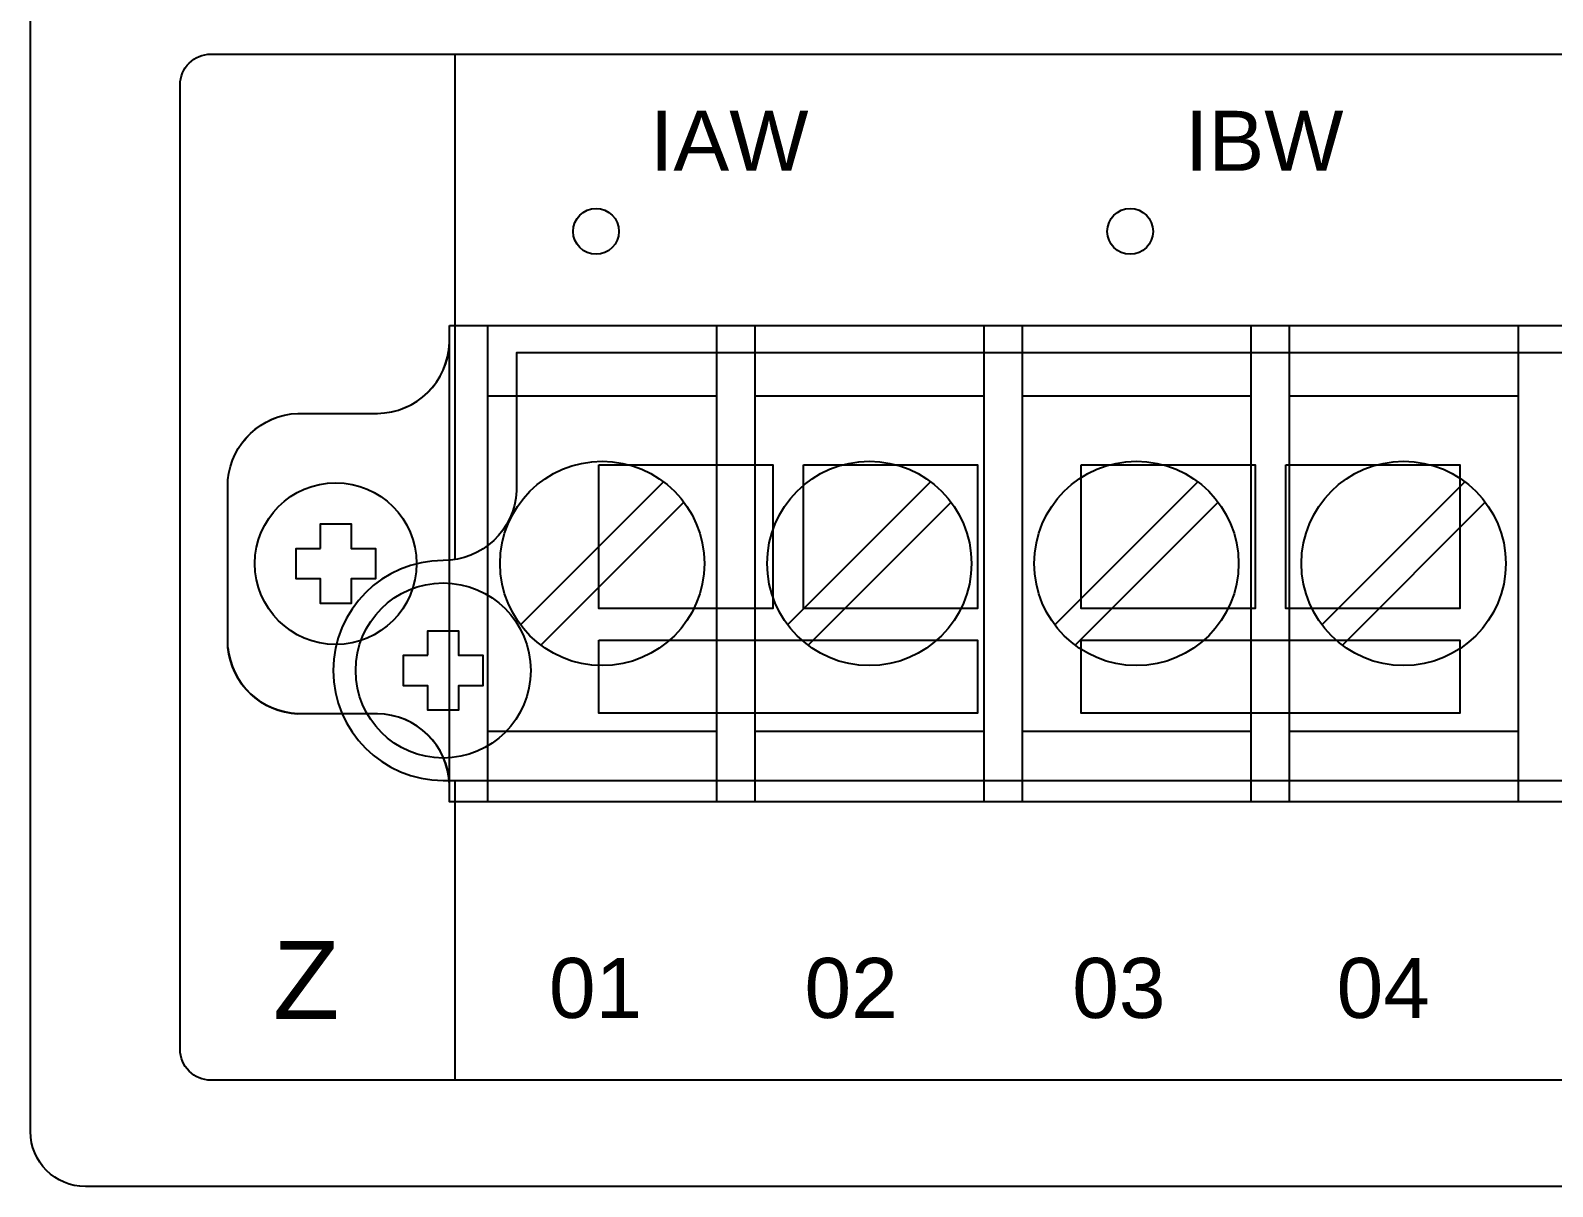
# Model space of a CAD drawing. Extents: x 1 to 47, y 1 to 35.
# Drawn here: x 26.662 to 29.155, y 10.388 to 12.281 of the extents above; entities that cross this region are included whole.
import ezdxf

# ---------------------------------------------------------------- set-up
doc = ezdxf.new("R2010")
doc.units = 0
doc.header["$MEASUREMENT"] = 0
for name, color, linetype in [('1_01__1-X__SCREW-TERMINAL_', 7, 'CONTINUOUS'), ('1_02__2-X__CONNECTORIZED_R', 7, 'CONTINUOUS'), ('1_03__1-1__SCREW-TERMINAL_', 7, 'CONTINUOUS'), ('1_04__2-1__CONNECTORIZED_R', 7, 'CONTINUOUS'), ('7_00______DWG_', 7, 'CONTINUOUS')]:
    doc.layers.add(name, color=color, linetype=linetype)
doc.styles.add('ARIAL', font='arial.ttf')

msp = doc.modelspace()

# ---------------------------------------------------------------- linework, layer by layer
at = {"layer": '1_01__1-X__SCREW-TERMINAL_'}
for points in [[(39.6685, 11.0148), (39.6685, 10.6118, -0.414214), (39.6185, 10.5618), (26.9572, 10.5618, -0.414214), (26.9072, 10.6118), (26.9072, 12.1918, -0.414214), (26.9572, 12.2418), (39.6185, 12.2418, -0.414214), (39.6685, 12.1918), (39.6685, 11.2199)], [(27.348, 11.0457, 0.403969), (27.23, 11.1616), (27.0999, 11.1617, -0.374201), (26.9853, 11.2704), (26.9853, 11.5449, -0.374201), (27.0999, 11.6536), (27.23, 11.6536, 0.403969), (27.348, 11.7695)]]:
    msp.add_lwpolyline(points, format="xyb", dxfattribs=at)
for points in [[(27.3572, 12.2418), (27.3572, 11.7976)], [(27.4107, 11.7976), (27.4107, 11.0176)], [(27.7857, 11.7976), (27.7857, 11.0176)], [(27.8483, 11.7976), (27.8483, 11.0176)], [(28.2233, 11.7976), (28.2233, 11.0176)], [(28.2858, 11.7976), (28.2858, 11.0176)], [(28.6608, 11.7976), (28.6608, 11.0176)], [(28.7233, 11.7976), (28.7233, 11.0176)], [(29.0983, 11.7976), (29.0983, 11.0176)], [(27.4107, 11.6825), (27.7857, 11.6825)], [(27.8483, 11.6825), (28.2233, 11.6825)], [(28.2858, 11.6825), (28.6608, 11.6825)], [(28.7233, 11.6825), (29.0983, 11.6825)], [(27.6987, 11.5416), (27.4645, 11.3074)], [(28.1362, 11.5416), (27.902, 11.3074)], [(28.5736, 11.5416), (28.3394, 11.3074)], [(29.0111, 11.5416), (28.7769, 11.3074)], [(27.7321, 11.5082), (27.4979, 11.274)], [(28.1696, 11.5082), (27.9355, 11.274)], [(28.607, 11.5082), (28.3728, 11.274)], [(29.0445, 11.5082), (28.8104, 11.274)], [(27.7857, 11.1327), (27.4107, 11.1327)], [(28.2233, 11.1327), (27.8483, 11.1327)], [(28.6608, 11.1327), (28.2858, 11.1327)], [(29.0983, 11.1327), (28.7233, 11.1327)], [(27.3572, 11.0176), (27.3572, 10.5618)]]:
    msp.add_lwpolyline(points, dxfattribs=at)
for points in [[(27.3482, 11.7976), (30.0357, 11.7976), (30.0357, 11.0176), (27.3482, 11.0176)], [(27.137, 11.4324), (27.137, 11.4727), (27.187, 11.4727), (27.187, 11.4324), (27.2271, 11.4324), (27.2271, 11.3825), (27.187, 11.3825), (27.187, 11.3425), (27.137, 11.3425), (27.137, 11.3825), (27.0969, 11.3825), (27.0969, 11.4324)]]:
    msp.add_lwpolyline(points, close=True, dxfattribs=at)
for centre, radius in [((27.5983, 11.4078), 0.1673), ((28.0358, 11.4078), 0.1673), ((28.4732, 11.4078), 0.1673), ((28.9107, 11.4078), 0.1673), ((27.162, 11.4076), 0.1324)]:
    msp.add_circle(centre, radius, dxfattribs=at)
at = {"layer": '1_02__2-X__CONNECTORIZED_R'}
for points in [[(27.3572, 12.2418), (27.3572, 11.4142)], [(27.3572, 11.0526), (27.3572, 10.5618)]]:
    msp.add_lwpolyline(points, dxfattribs=at)
msp.add_lwpolyline([(27.338, 11.4126, 1), (27.338, 11.0526), (29.928, 11.0524), (29.928, 11.2787, -0.405199), (30.0479, 11.3926, 0.999995), (30.0479, 11.7527), (27.458, 11.7525), (27.458, 11.5265, -0.399232)], format="xyb", close=True, dxfattribs=at)
for points in [[(27.5929, 11.5691), (27.8779, 11.5691), (27.8779, 11.3341), (27.5929, 11.3341)], [(27.9279, 11.5691), (28.2129, 11.5691), (28.2129, 11.3341), (27.9279, 11.3341)], [(28.3829, 11.5691), (28.6679, 11.5691), (28.6679, 11.3341), (28.3829, 11.3341)], [(28.7179, 11.5691), (29.0029, 11.5691), (29.0029, 11.3341), (28.7179, 11.3341)], [(27.313, 11.2578), (27.313, 11.2977), (27.363, 11.2977), (27.363, 11.2578), (27.4031, 11.2578), (27.4031, 11.2075), (27.363, 11.2075), (27.363, 11.1675), (27.313, 11.1675), (27.313, 11.2075), (27.2729, 11.2075), (27.2729, 11.2578), (27.313, 11.2578)], [(27.5929, 11.2825), (28.2129, 11.2825), (28.2129, 11.1625), (27.5929, 11.1625)], [(28.3829, 11.2825), (29.0029, 11.2825), (29.0029, 11.1625), (28.3829, 11.1625)]]:
    msp.add_lwpolyline(points, close=True, dxfattribs=at)
msp.add_circle((27.338, 11.2326), 0.1433, dxfattribs=at)
at = {"layer": '1_03__1-1__SCREW-TERMINAL_'}
for points in [[(27.3572, 12.2418), (27.3572, 11.7976)], [(27.4107, 11.7976), (27.4107, 11.0176)], [(27.7857, 11.7976), (27.7857, 11.0176)], [(27.8483, 11.7976), (27.8483, 11.0176)], [(28.2233, 11.7976), (28.2233, 11.0176)], [(28.2858, 11.7976), (28.2858, 11.0176)], [(28.6608, 11.7976), (28.6608, 11.0176)], [(28.7233, 11.7976), (28.7233, 11.0176)], [(29.0983, 11.7976), (29.0983, 11.0176)], [(27.4107, 11.6825), (27.7857, 11.6825)], [(27.8483, 11.6825), (28.2233, 11.6825)], [(28.2858, 11.6825), (28.6608, 11.6825)], [(28.7233, 11.6825), (29.0983, 11.6825)], [(27.6987, 11.5416), (27.4645, 11.3074)], [(28.1362, 11.5416), (27.902, 11.3074)], [(28.5736, 11.5416), (28.3394, 11.3074)], [(29.0111, 11.5416), (28.7769, 11.3074)], [(27.7321, 11.5082), (27.4979, 11.274)], [(28.1696, 11.5082), (27.9355, 11.274)], [(28.607, 11.5082), (28.3728, 11.274)], [(29.0445, 11.5082), (28.8104, 11.274)], [(27.7857, 11.1327), (27.4107, 11.1327)], [(28.2233, 11.1327), (27.8483, 11.1327)], [(28.6608, 11.1327), (28.2858, 11.1327)], [(29.0983, 11.1327), (28.7233, 11.1327)], [(27.3572, 11.0176), (27.3572, 10.5618)]]:
    msp.add_lwpolyline(points, dxfattribs=at)
for points in [[(27.3482, 11.7976), (30.0357, 11.7976), (30.0357, 11.0176), (27.3482, 11.0176)], [(27.137, 11.4324), (27.137, 11.4727), (27.187, 11.4727), (27.187, 11.4324), (27.2271, 11.4324), (27.2271, 11.3825), (27.187, 11.3825), (27.187, 11.3425), (27.137, 11.3425), (27.137, 11.3825), (27.0969, 11.3825), (27.0969, 11.4324)]]:
    msp.add_lwpolyline(points, close=True, dxfattribs=at)
for points in [[(26.9854, 11.2704), (26.9854, 11.5449, -0.374201), (27.1, 11.6536), (27.2302, 11.6536, 0.403969), (27.3482, 11.7695)], [(26.9854, 11.2704, 0.374201), (27.1, 11.1617)], [(27.3482, 11.0457, 0.403969), (27.2302, 11.1616), (27.1, 11.1617, -0.374201)]]:
    msp.add_lwpolyline(points, format="xyb", dxfattribs=at)
for centre, radius in [((27.5983, 11.4078), 0.1673), ((28.0358, 11.4078), 0.1673), ((28.4732, 11.4078), 0.1673), ((28.9107, 11.4078), 0.1673), ((27.162, 11.4076), 0.1324)]:
    msp.add_circle(centre, radius, dxfattribs=at)
at = {"layer": '1_04__2-1__CONNECTORIZED_R'}
for points in [[(27.3572, 12.2418), (27.3572, 11.4142)], [(27.3572, 11.0526), (27.3572, 10.5618)]]:
    msp.add_lwpolyline(points, dxfattribs=at)
msp.add_lwpolyline([(27.338, 11.4126, 1), (27.338, 11.0526), (29.928, 11.0524), (29.928, 11.2787, -0.405199), (30.0479, 11.3926, 0.999995), (30.0479, 11.7527), (27.458, 11.7525), (27.458, 11.5265, -0.399232)], format="xyb", close=True, dxfattribs=at)
for points in [[(27.5929, 11.5691), (27.8779, 11.5691), (27.8779, 11.3341), (27.5929, 11.3341)], [(27.9279, 11.5691), (28.2129, 11.5691), (28.2129, 11.3341), (27.9279, 11.3341)], [(28.3829, 11.5691), (28.6679, 11.5691), (28.6679, 11.3341), (28.3829, 11.3341)], [(28.7179, 11.5691), (29.0029, 11.5691), (29.0029, 11.3341), (28.7179, 11.3341)], [(27.313, 11.2578), (27.313, 11.2977), (27.363, 11.2977), (27.363, 11.2578), (27.4031, 11.2578), (27.4031, 11.2075), (27.363, 11.2075), (27.363, 11.1675), (27.313, 11.1675), (27.313, 11.2075), (27.2729, 11.2075), (27.2729, 11.2578), (27.313, 11.2578)], [(27.5929, 11.2825), (28.2129, 11.2825), (28.2129, 11.1625), (27.5929, 11.1625)], [(28.3829, 11.2825), (29.0029, 11.2825), (29.0029, 11.1625), (28.3829, 11.1625)]]:
    msp.add_lwpolyline(points, close=True, dxfattribs=at)
msp.add_circle((27.338, 11.2326), 0.1433, dxfattribs=at)
at = {"layer": '7_00______DWG_'}
msp.add_lwpolyline([(26.742, 18.8476), (43.832, 18.8476, -0.377157), (43.912, 18.7576), (43.912, 10.4776, -0.414213), (43.822, 10.3876), (26.752, 10.3876, -0.414213), (26.662, 10.4776), (26.662, 18.7576, -0.377161)], format="xyb", close=True, dxfattribs=at)
msp.add_lwpolyline([(39.6685, 11.0148), (39.6685, 10.6118, -0.414214), (39.6185, 10.5618), (26.9572, 10.5618, -0.414214), (26.9072, 10.6118), (26.9072, 12.1918, -0.414214), (26.9572, 12.2418), (39.6185, 12.2418, -0.414214), (39.6685, 12.1918), (39.6685, 11.2199)], format="xyb", dxfattribs=at)
for centre in [(27.5882, 11.9515), (28.4629, 11.9515)]:
    msp.add_circle(centre, 0.0375, dxfattribs=at)

# ---------------------------------------------------------------- texts
at = {"layer": '1_01__1-X__SCREW-TERMINAL_', "style": 'ARIAL'}
msp.add_text('Z', height=0.1278, dxfattribs=at).set_placement((27.0591, 10.662))
at = {"layer": '7_00______DWG_', "style": 'ARIAL'}
for s, height, p in [('IAW', 0.09833, (27.6767, 12.0507)), ('IBW', 0.09833, (28.5528, 12.0507)), ('Z', 0.1278, (27.0591, 10.662)), ('01', 0.09833, (27.5111, 10.6636)), ('02', 0.09833, (27.9296, 10.6636)), ('03', 0.09833, (28.368, 10.6636)), ('04', 0.09833, (28.801, 10.6636))]:
    msp.add_text(s, height=height, dxfattribs=at).set_placement(p)

doc.saveas('drawing.dxf')
